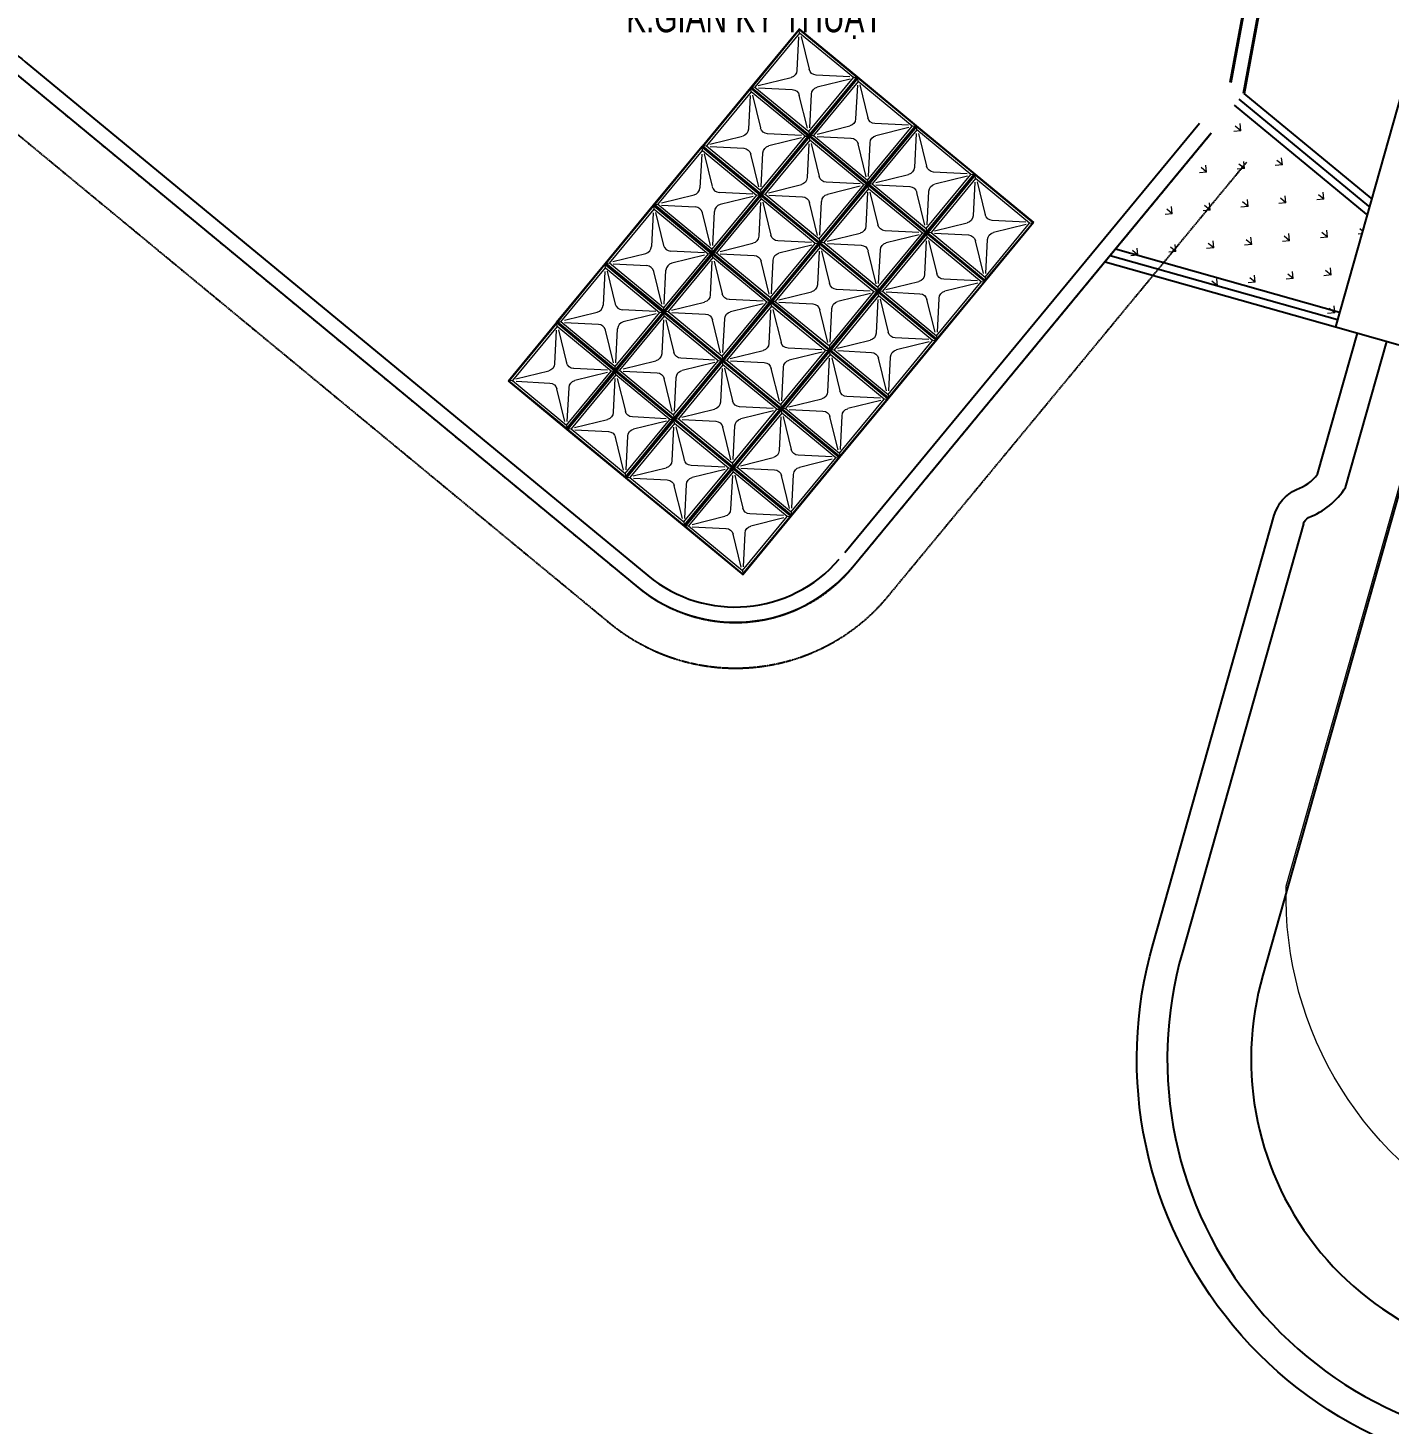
# Model space of a CAD drawing. Header units: millimetres. Extents: x -1307397 to 11565522512, y -626897 to 1138105.
# Drawn here: x 145765 to 163642, y 99717 to 118061 of the extents above; entities that cross this region are included whole.
import ezdxf
from ezdxf.enums import TextEntityAlignment as Align
from ezdxf.xclip import XClip

# ---------------------------------------------------------------- set-up
doc = ezdxf.new("R2010")
doc.units = ezdxf.units.MM
doc.header["$MEASUREMENT"] = 0
doc.header["$XCLIPFRAME"] = 0
doc.set_wipeout_variables(frame=1)
doc.linetypes.add('HIDDEN', pattern=[0.375, 0.25, -0.125])
for name, color, linetype in [('A-FLOR-STRS', 1, 'Continuous'), ('KT-Cua', 36, 'Continuous'), ('KT-Net manh', 139, 'Continuous'), ('Xref_NT1+NT2_MBDV Cot vach_220729$0$ccu12-Thay', 7, 'Continuous'), ('Xref_NT1+NT2_MBDV Cot vach_220729$0$KT-Text', 7, 'Continuous'), ('Xref_NT1+NT2_MBDV Cot vach_220729$0$KT-Tuong', 1, 'Continuous'), ('Xref_ST_MBDV Cot vach 30.7.2022$0$KT-Text', 7, 'Continuous')]:
    doc.layers.add(name, color=color, linetype=linetype)
for name, color, linetype, lineweight in [('bo dat CXCL', 92, 'Continuous', 18), ('KT-lomo nuoc', 3, 'HIDDEN', 5), ('KT-Net cat', 1, 'Continuous', 40), ('KT-Net thay', 7, 'Continuous', 15), ('SPE-MEP-H-SLAB OPENING', 3, 'Continuous', 0)]:
    doc.layers.add(name, color=color, linetype=linetype, lineweight=lineweight)
doc.styles.add('Xref_NT1+NT2_MBDV Cot vach_220729$0$Arial', font='arial.ttf', dxfattribs={"width": 0.7})
doc.styles.add('Xref_ST_MBDV Cot vach 30.7.2022$0$Arial', font='arial.ttf', dxfattribs={"width": 0.7})

# ---------------------------------------------------------------- blocks, each defined once
blk = doc.blocks.new('STTT')
at = {"layer": 'Xref_NT1+NT2_MBDV Cot vach_220729$0$KT-Text', "extrusion": (-6.02316e-08, 2.78306e-08, 1), "style": 'Xref_NT1+NT2_MBDV Cot vach_220729$0$Arial', "width": 0.7}
blk.add_text('P13', height=300, rotation=320.4488, dxfattribs=at).set_placement((-78707, 110718, 0), align=Align.CENTER)
at = {"layer": 'Xref_NT1+NT2_MBDV Cot vach_220729$0$KT-Text', "extrusion": (2.351e-09, -2.46468e-08, 1), "style": 'Xref_NT1+NT2_MBDV Cot vach_220729$0$Arial', "width": 0.7}
blk.add_text('1600KG', height=200, rotation=320.4488, dxfattribs=at).set_placement((-78908, 110469, 0), align=Align.CENTER)
at = {"layer": 'Xref_NT1+NT2_MBDV Cot vach_220729$0$KT-Text', "extrusion": (2.27976e-08, 7.84266e-08, 1), "style": 'Xref_NT1+NT2_MBDV Cot vach_220729$0$Arial', "oblique": 360, "width": 0.7}
for s, p in [('P10', (-81393, 108892)), ('P11', (-79465, 107300)), ('P7', (-85291, 104163, 0)), ('P8', (-83375, 102487)), ('P9', (-81447, 100895)), ('P4', (-85718, 100163)), ('P5', (-83829, 98603)), ('P6', (-81940, 97042)), ('P1', (-89303, 95822, 0)), ('P2', (-87414, 94262)), ('P3', (-85525, 92701))]:
    blk.add_text(s, height=300, rotation=320, dxfattribs=at).set_placement(p, align=Align.CENTER)
at = {"layer": 'Xref_NT1+NT2_MBDV Cot vach_220729$0$KT-Text', "style": 'Xref_NT1+NT2_MBDV Cot vach_220729$0$Arial', "width": 0.7}
for s, p in [('1350 kg', (-81668, 108705, 0)), ('1350 kg', (-79741, 107113, 0)), ('1600KG', (-77421, 105656, 0)), ('1350 kg', (-85504, 103925, 0)), ('1350 kg', (-83588, 102249, 0)), ('1350 kg', (-81660, 100657, 0)), ('1350 kg', (-85932, 99924, 0)), ('1350 kg', (-84043, 98364, 0)), ('1350 kg', (-82153, 96804, 0)), ('1350 kg', (-89517, 95583, 0)), ('1350 kg', (-87628, 94023, 0)), ('1350 kg', (-85738, 92463, 0))]:
    blk.add_text(s, height=200, rotation=320.4488, dxfattribs=at).set_placement(p, align=Align.CENTER)
at = {"layer": 'Xref_NT1+NT2_MBDV Cot vach_220729$0$KT-Text', "extrusion": (-6.25826e-08, 5.24774e-08, 1), "style": 'Xref_NT1+NT2_MBDV Cot vach_220729$0$Arial', "width": 0.7}
blk.add_text('P14', height=300, rotation=320.4488, dxfattribs=at).set_placement((-77220, 105905, 0), align=Align.CENTER)
blk = doc.blocks.new('STTT2')
at = {"layer": 'Xref_ST_MBDV Cot vach 30.7.2022$0$KT-Text'}
blk.add_blockref('STTT', (0, 0), dxfattribs=at)
blk = doc.blocks.new('ĂERWER')
at = {"layer": 'Xref_ST_MBDV Cot vach 30.7.2022$0$KT-Text'}
blk.add_blockref('STTT2', (0, 0), dxfattribs=at)
blk = doc.blocks.new('tank')
blk.add_wipeout([(-500, 500), (-500, -500), (500, -500), (500, 500)])
for p, q in [((-460, 460), (-490, 490)), ((-438, 416), (-173, 60)), ((-416, 438), (-60, 173)), ((416, 438), (60, 173)), ((438, 416), (173, 60)), ((460, 460), (490, 490)), ((-438, -416), (-173, -60)), ((-416, -438), (-60, -173)), ((416, -438), (60, -173)), ((438, -416), (173, -60)), ((-460, -460), (-490, -490)), ((-460, -460), (-490, -490)), ((460, -460), (490, -490)), ((460, -460), (490, -490))]:
    blk.add_line(p, q)
blk.add_lwpolyline([(-500, 500), (500, 500), (500, -500), (-500, -500), (-500, 500)])
for points in [[(-490, 490), (490, 490), (490, -490), (-490, -490)], [(-460, 460), (460, 460), (460, -460), (-460, -460)]]:
    blk.add_lwpolyline(points, close=True)
for centre, start, end in [((-253, 0), 323.4073, 36.5927), ((0, 253), 233.4073, 306.5927), ((253, 0), 143.4073, 216.5927), ((0, -253), 53.4073, 126.5927)]:
    blk.add_arc(centre, 100, start, end)
blk = doc.blocks.new('*U639')
at = {"layer": 'KT-lomo nuoc', "ltscale": 500}
for p, q in [((2601, 3150), (347, -287)), ((2948, 2863), (0, 0))]:
    blk.add_line(p, q, dxfattribs=at)
blk.add_lwpolyline([(2601, 3150), (2948, 2863), (347, -287), (0, 0)], close=True, dxfattribs=at)

msp = doc.modelspace()

# ---------------------------------------------------------------- hatches: boundary and pattern name
at = {"layer": 'bo dat CXCL'}
h = msp.add_hatch(dxfattribs=at)
h.set_pattern_fill('GRASS', color=256, scale=500)
h.set_pattern_definition([(140.449, (154275.62, 115500.15), (-497.741, -47.478), [93.75, -613.357]), (95.449, (154275.6, 115500.15), (-497.74, -47.478), [93.75, -406.25]), (185.449, (154275.6, 115500.15), (47.478, -497.74), [93.75, -406.25])])
h.paths.add_polyline_path([(160612.5, 114892.8), (159976.3, 115072.5), (160086.7, 115206.2), (160141.2, 115272.2), (160528.2, 115740.8), (161625.7, 117069.6), (163360.9, 115636.5), (163290.6, 115387.5), (163219.8, 115137), (162963.1, 114228.6), (161201.1, 114726.4)])
at = {"layer": 'KT-Net manh'}
h = msp.add_hatch(dxfattribs=at)
h.set_pattern_fill('AR-PARQ1', color=256, scale=100)
h.paths.add_polyline_path([(143936.7, 145425.2), (147098, 142814.4), (148053.2, 143971), (146823.5, 144986.6, 0.1724037), (143573.6, 146574.1, 0.1504914), (140472.7, 145930.4, 0.0904889), (137346.9, 143556.8, -0.00073), (135496.4, 141329.5), (109788.2, 110206.8), (109945.9, 110076.6), (110073.2, 110230.8), (112000.9, 108638.9), (111873.5, 108484.7), (115651.9, 105364.3), (121128.1, 111995.4), (126872.3, 107251.7), (128145.8, 108793.8), (119548.5, 115893.7)])
h.paths.add_polyline_path([(114912.7, 116090.8), (115676.8, 117016.1), (116602.1, 116252), (115837.9, 115326.7)], flags=16)
h.paths.add_polyline_path([(121441.5, 122112), (121696.2, 122420.4), (123623.8, 120828.5), (123369.1, 120520.1)], flags=16)
h.paths.add_polyline_path([(125610.4, 129044.5), (126374.5, 129969.8), (127299.8, 129205.7), (126535.6, 128280.4)], flags=16)
h.paths.add_polyline_path([(131213.9, 135829.8), (131468.6, 136138.3), (133396.3, 134546.3), (133141.6, 134237.9)], flags=16)
h.paths.add_polyline_path([(139253, 143288.2), (139507.7, 143596.6), (140818.1, 142514.5), (140563.4, 142206.2)], flags=16)

# ---------------------------------------------------------------- linework, layer by layer
at = {"layer": 'A-FLOR-STRS', "extrusion": (2.45458e-08, -3.07892e-08, 1)}
for p, q in [((161605.8, 117045.5, 0), (163341.1, 115612.5, 0)), ((161669.5, 117122.7, 0), (163370.8, 115717.6, 0)), ((161733.1, 117199.8), (163400.5, 115822.8))]:
    msp.add_line(p, q, dxfattribs=at)
at = {"layer": 'bo dat CXCL'}
for p, q in [((159976.3, 115072.5), (162963.1, 114228.6)), ((159906.7, 114988.3), (162935.9, 114132.3))]:
    msp.add_line(p, q, dxfattribs=at)
at = {"layer": 'KT-Cua', "extrusion": (3.48745e-08, -1.82823e-08, 1)}
for p, q in [((159978.1, 115072, 0), (162963.1, 114228.6, 0)), ((159978.1, 115072, 0), (162963.1, 114228.6, 0)), ((159978.1, 115072, 0), (162963.1, 114228.6, 0)), ((160047.6, 115156.3, 0), (162990.3, 114324.8, 0)), ((160047.6, 115156.3, 0), (162990.3, 114324.8, 0)), ((160047.6, 115156.3, 0), (162990.3, 114324.8, 0)), ((159912, 114986.8), (162935.9, 114132.3)), ((159912, 114986.8), (162935.9, 114132.3)), ((159912, 114986.8), (162935.9, 114132.3))]:
    msp.add_line(p, q, dxfattribs=at)
at = {"layer": 'KT-Net cat'}
for p, q in [((162157.1, 119480.7, 0), (161733.1, 117199.8)), ((161939, 119401.5, 0), (161556.8, 117345.4, 0))]:
    msp.add_line(p, q, dxfattribs=at)
at = {"layer": 'KT-Net thay', "extrusion": (9.25827e-09, -2.86766e-08, 1), "elevation": 0}
msp.add_lwpolyline([(180733.6, 109352.6), (183112, 108680.5), (181978.6, 104663.4, -0.501802), (173463.3, 103046.1, 0.4558928), (170290.5, 103128.1, -0.6624349), (162290.5, 106784.9), (164262.4, 113763.1)], format="xyb", dxfattribs=at)
at = {"layer": 'Xref_NT1+NT2_MBDV Cot vach_220729$0$ccu12-Thay', "linetype": 'HIDDEN', "ltscale": 25, "elevation": 0}
for points in [[(162996.7, 126324.4, 0.3330783), (161252.8, 133849.2), (146983.5, 145633.4, 0.2778331), (141179.7, 146895.9, 0.0637996), (138762.1, 145599.3, 0.0539039), (136894.3, 143951), (134430.8, 140981.5), (108982.7, 110175.2, 0.0725017), (108048.9, 108230.6, 0.0502925), (105291.8, 95848.4, 0.0222997), (104880.2, 90369.8, 0.4964024), (111391.6, 86124.1), (120034.5, 89408.7, 0.0812642), (123947.8, 91853.6), (130528.7, 99822.5), (132693.7, 102444.1), (144663.1, 116943, -0.4142136), (145224.7, 116996.5), (153400.5, 110244.6, 0.4147016), (157065.1, 110597.2), (161772.3, 116297.1)], [(162447.7, 126566.5, 0.3329429), (160868.5, 133388.5), (146585.8, 145183.7, 0.2782647), (141383.2, 146331.4, 0.0635543), (139109.5, 145110.1, 0.0536127), (137346.9, 143556.8), (134893, 140598.9), (109464.4, 109816.3, 0.0716282), (108620.2, 108046.9, 0.0503129), (105887.6, 95777.4, 0.0221705), (105480.9, 90383, 0.4938342), (111184.1, 86687.1), (119812, 89966, 0.0802095), (123516.1, 92273.2), (130066.1, 100204.5), (132231.1, 102826.1), (144200.4, 117325, -0.4142136), (145606.7, 117459.1), (153782.5, 110707.2, 0.41477), (156602.1, 110978.9), (161309.6, 116679.2)]]:
    msp.add_lwpolyline(points, format="xyb", dxfattribs=at)
at = {"layer": 'Xref_NT1+NT2_MBDV Cot vach_220729$0$ccu12-Thay', "elevation": 0}
for points in [[(166254.2, 125875.4), (166254.2, 125875.4), (165428.1, 122952), (162935.9, 114132.3), (164283.1, 113751.6), (161984.4, 105616.6, 0.5291999), (166191.1, 100547.1), (178499.7, 101714, 0.3082121), (181963.2, 104608.8)], [(183406.4, 104199.8, -0.3084016), (178643.8, 100220.9), (166333.9, 99053.9, -0.5289436), (160542, 106028.1), (162133.5, 111660.5, -0.2111738), (162424.6, 111996.4, 0.1470455), (162702.1, 112196.9), (163225.9, 114050.4)], [(162515.9, 111543.1, -0.1897824), (162584.3, 111628.9, 0.1613035), (163069, 112024.2), (163610.8, 113941.6)], [(162515.9, 111543.1, -0.1897824), (162584.3, 111628.9, 0.1613035), (163069, 112024.2), (163610.8, 113941.6)], [(162516.8, 111546.1), (160926.6, 105918.4, 0.5290007), (166295.8, 99452.1), (178605.4, 100619.1, 0.3083681), (183021.6, 104309)]]:
    msp.add_lwpolyline(points, format="xyb", dxfattribs=at)
at = {"layer": 'Xref_NT1+NT2_MBDV Cot vach_220729$0$KT-Tuong', "elevation": 0}
for points in [[(162616.1, 126954.5, 0.3175049), (160864.6, 133391.7), (146140.8, 145561.3, 0.275766), (140912, 146142, 0.1026973), (137343, 143560, 0.0029591), (135492.5, 141332.7), (134889.1, 140602.1), (109460.5, 109819.4, 0.0716282), (108616.3, 108050.1, 0.0503129), (105883.8, 95780.6, 0.0221705), (105477, 90386.2, 0.4938342), (111180.2, 86690.2), (119808.1, 89969.2, 0.0802095), (123512.2, 92276.3), (130062.3, 100207.7), (132227.3, 102829.3), (144196.5, 117328.1, -0.4142136), (145602.9, 117462.3), (153778.7, 110710.4, 0.41477), (156598.2, 110982), (161305.8, 116682.3)], [(143341.4, 116606.4), (144042.3, 117455.5, -0.4142136), (145730.2, 117616.5), (153906.1, 110864.6, 0.4089788), (156420.8, 111081.8)]]:
    msp.add_lwpolyline(points, format="xyb", dxfattribs=at)
msp.add_lwpolyline([(156492.8, 111168.5), (161151.6, 116809.7)], dxfattribs=at)

# ---------------------------------------------------------------- block references
at = {"layer": 'Xref_ST_MBDV Cot vach 30.7.2022$0$KT-Text'}
ref = msp.add_blockref('ĂERWER', (223037.6, 19067.5, 0), dxfattribs=at)
XClip(ref).set_block_clipping_path([(-148220.9455576674, 61576.5640925594), (3779.0544423326, 150958.4181779397)])

# ---------------------------------------------------------------- texts
at = {"layer": 'Xref_ST_MBDV Cot vach 30.7.2022$0$KT-Text', "extrusion": (-8.16706e-08, 6.125e-10, 1), "style": 'Xref_ST_MBDV Cot vach 30.7.2022$0$Arial', "width": 0.7}
msp.add_text('K.GIAN KỸ THUẬT', height=400, dxfattribs=at).set_placement((155305.1, 118003.9, 0), align=Align.CENTER)

# ---------------------------------------------------------------- next in the draw order: block references
at = {"layer": 'SPE-MEP-H-SLAB OPENING', "linetype": 'Continuous', "xscale": -1, "rotation": 320.4474112294635}
msp.add_blockref('tank', (157636.2, 114664.2, 0), dxfattribs=at)

# ---------------------------------------------------------------- next in the draw order: block references
for p in [(158273, 115435.2, 0), (156999.4, 113893.2, 0)]:
    msp.add_blockref('tank', p, dxfattribs=at)

# ---------------------------------------------------------------- next in the draw order: block references
msp.add_blockref('tank', (156865.2, 115301, 0), dxfattribs=at)

# ---------------------------------------------------------------- next in the draw order: block references
for p in [(157502, 116072, 0), (156228.4, 114529.9, 0)]:
    msp.add_blockref('tank', p, dxfattribs=at)

# ---------------------------------------------------------------- next in the draw order: block references
for p in [(156094.2, 115937.8, 0), (156362.7, 113122.1, 0)]:
    msp.add_blockref('tank', p, dxfattribs=at)

# ---------------------------------------------------------------- next in the draw order: block references
for p in [(156730.9, 116708.8, 0), (155457.4, 115166.7, 0)]:
    msp.add_blockref('tank', p, dxfattribs=at)

# ---------------------------------------------------------------- next in the draw order: block references
for p in [(155323.1, 116574.6, 0), (155591.6, 113758.9, 0)]:
    msp.add_blockref('tank', p, dxfattribs=at)

# ---------------------------------------------------------------- next in the draw order: block references
for p in [(155959.9, 117345.6, 0), (155725.9, 112351.1, 0)]:
    msp.add_blockref('tank', p, dxfattribs=at)
at = {"layer": 'SPE-MEP-H-SLAB OPENING', "linetype": 'Continuous', "rotation": 320.4474115052705}
msp.add_blockref('tank', (154686.3, 115803.5, 0), dxfattribs=at)

# ---------------------------------------------------------------- next in the draw order: block references
at = {"layer": 'KT-lomo nuoc', "linetype": 'HIDDEN', "extrusion": (2.76442e-13, 3.34742e-13, -1), "zscale": -1, "rotation": 349.1023465244098}
msp.add_blockref('*U639', (-159808.1, 118630, 0), dxfattribs=at)
at = {"layer": 'SPE-MEP-H-SLAB OPENING', "linetype": 'Continuous', "xscale": -1, "rotation": 320.4474112294635}
msp.add_blockref('tank', (154820.6, 114395.7, 0), dxfattribs=at)

# ---------------------------------------------------------------- next in the draw order: block references
at = {"layer": 'SPE-MEP-H-SLAB OPENING', "linetype": 'Continuous', "rotation": 320.4474115052705}
msp.add_blockref('tank', (154049.5, 115032.5, 0), dxfattribs=at)
at = {"layer": 'SPE-MEP-H-SLAB OPENING', "linetype": 'Continuous', "xscale": -1, "rotation": 320.4474112294635}
msp.add_blockref('tank', (154954.8, 112987.9, 0), dxfattribs=at)

# ---------------------------------------------------------------- next in the draw order: block references
for p in [(154183.8, 113624.6, 0), (155089.1, 111580, 0)]:
    msp.add_blockref('tank', p, dxfattribs=at)

# ---------------------------------------------------------------- next in the draw order: block references
at = {"layer": 'SPE-MEP-H-SLAB OPENING', "linetype": 'Continuous', "rotation": 320.4474115052705}
msp.add_blockref('tank', (153412.8, 114261.4, 0), dxfattribs=at)
at = {"layer": 'SPE-MEP-H-SLAB OPENING', "linetype": 'Continuous', "xscale": -1, "rotation": 320.4474112294635}
msp.add_blockref('tank', (154318, 112216.8, 0), dxfattribs=at)

# ---------------------------------------------------------------- next in the draw order: block references
msp.add_blockref('tank', (153547, 112853.6, 0), dxfattribs=at)

# ---------------------------------------------------------------- next in the draw order: block references
msp.add_blockref('tank', (152776, 113490.4, 0), dxfattribs=at)

doc.saveas('drawing.dxf')
